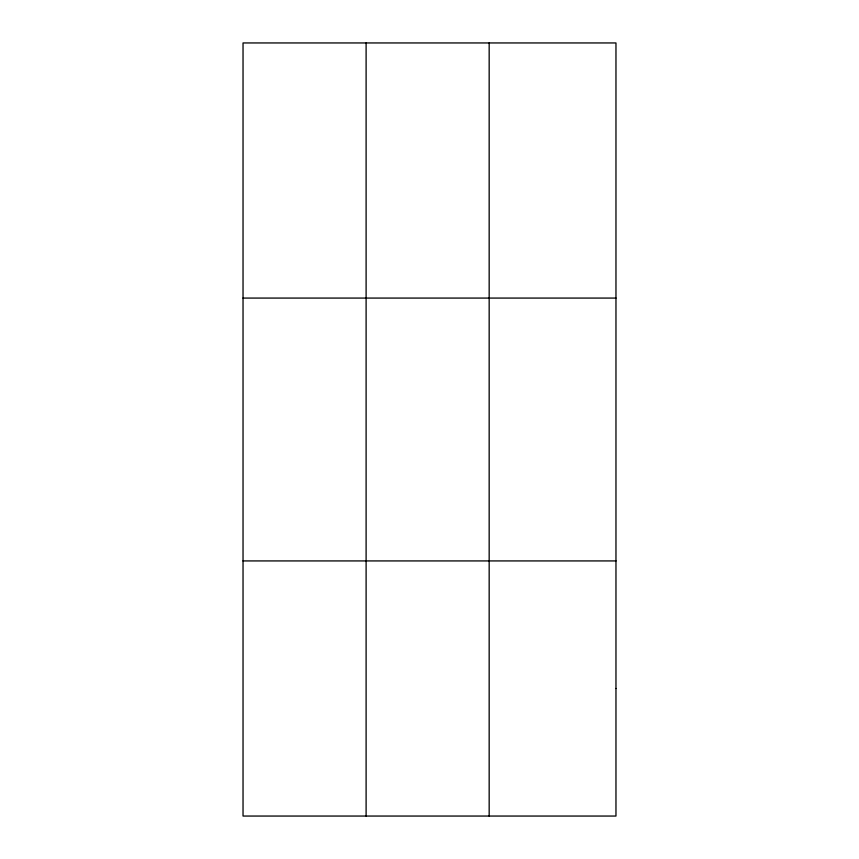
<?xml version="1.0" encoding="UTF-8"?>
<svg xmlns="http://www.w3.org/2000/svg" width="859" height="859" viewBox="0 0 859 859"><rect width="100%" height="100%" fill="white"/><g stroke="black" fill="none" stroke-linecap="round" stroke-linejoin="round"><path stroke-width="1.29" d="M366.106 816.05L366.106 42.95M489.168 816.05L489.168 42.95M243.033 298.073L615.967 298.073M243.033 560.927L615.967 560.927M615.967 688.489L615.967 816.05L243.033 816.05L243.033 42.95L615.967 42.95L615.967 688.489"/></g></svg>
